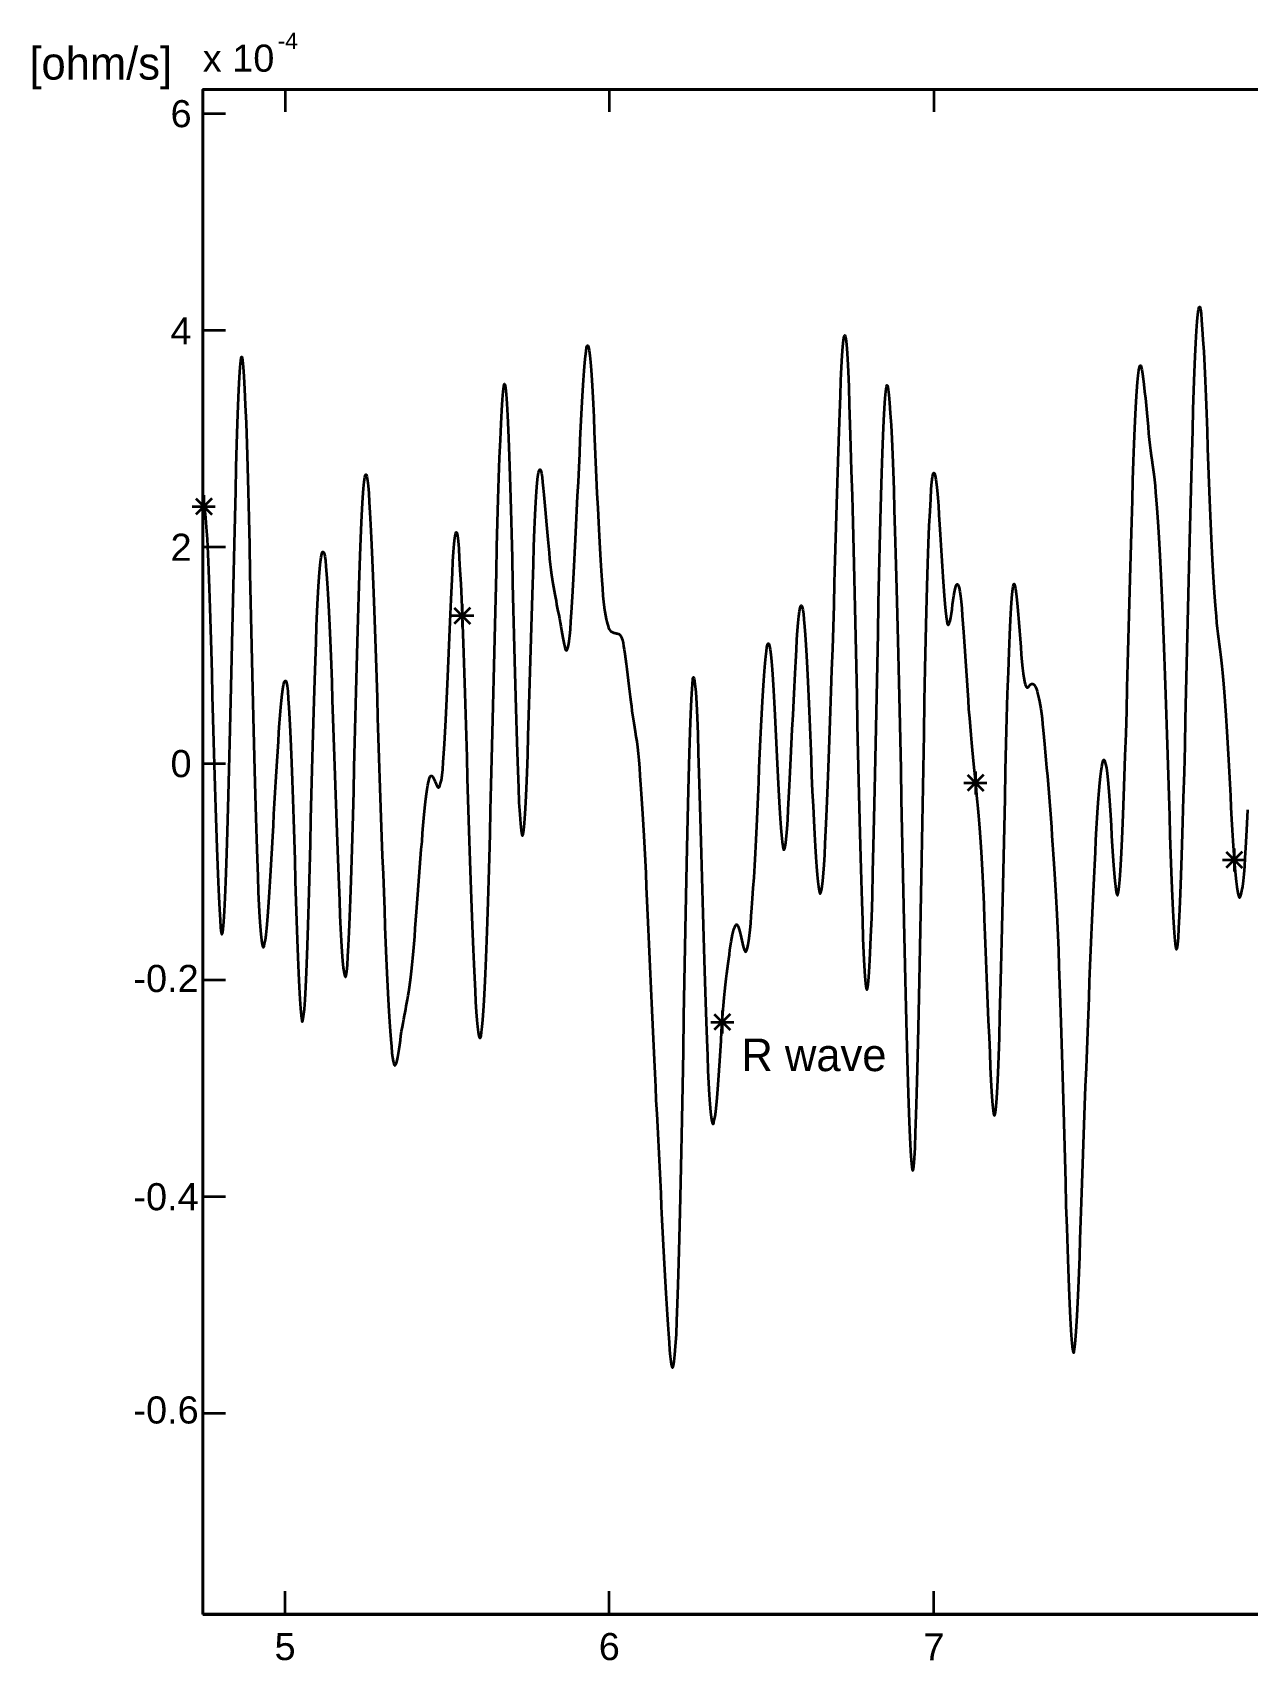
# Model space of a CAD drawing. Header units: inches. Extents: x -11 to 215, y 77 to 227.
# Drawn here: x -11.2 to 100.8, y 77 to 227 of the extents above; entities that cross this region are included whole.
import ezdxf

# ---------------------------------------------------------------- set-up
doc = ezdxf.new("R2010")
doc.units = ezdxf.units.IN
doc.header["$MEASUREMENT"] = 0
doc.layers.add('Vrstva 1', color=7, linetype='Continuous')

# ---------------------------------------------------------------- blocks, each defined once
blk = doc.blocks.new('block 3')
at = {"layer": 'Vrstva 1', "color": 175, "lineweight": 35, "true_color": 0x294a9a}
for points in [[(4.53, 81.27), (214.7, 81.27), (214.7, 221.73), (4.53, 221.73), (4.53, 81.27)], [(89.64, 164.49), (89.69, 166.64), (89.75, 168.85), (89.81, 171.08), (89.87, 173.31), (89.93, 175.55), (89.99, 177.72), (90.05, 179.84), (90.11, 181.9), (90.17, 183.87), (90.22, 185.75), (90.28, 187.48), (90.34, 189.07), (90.4, 190.54), (90.46, 191.83), (90.52, 192.98), (90.58, 193.95), (90.64, 194.75), (90.69, 195.39), (90.75, 195.86), (90.81, 196.16), (90.87, 196.3), (90.93, 196.3), (90.99, 196.16), (91.05, 195.92), (91.11, 195.54), (91.16, 195.07), (91.22, 194.54), (91.28, 193.92), (91.37, 193.28), (91.43, 192.63), (91.49, 191.95), (91.55, 191.28), (91.61, 190.66), (91.66, 190.04), (91.72, 189.48), (91.78, 188.95), (91.84, 188.48), (91.9, 188.01), (91.96, 187.6), (92.02, 187.16), (92.08, 186.72), (92.14, 186.28), (92.19, 185.78), (92.25, 185.22), (92.31, 184.6), (92.37, 183.93), (92.43, 183.16), (92.49, 182.34), (92.55, 181.43), (92.61, 180.43), (92.66, 179.34), (92.72, 178.19), (92.78, 176.93), (92.84, 175.61), (92.9, 174.2), (92.96, 172.7), (93.02, 171.11), (93.08, 169.46), (93.16, 167.76), (93.22, 165.99), (93.28, 164.17), (93.34, 162.32), (93.4, 160.44), (93.46, 158.56), (93.52, 156.67), (93.58, 154.82), (93.63, 153.03), (93.69, 151.29), (93.75, 149.65), (93.81, 148.12), (93.87, 146.74), (93.93, 145.53), (93.99, 144.5), (94.05, 143.65), (94.1, 143.03), (94.16, 142.65), (94.22, 142.5), (94.28, 142.62), (94.34, 142.97), (94.4, 143.59), (94.46, 144.47), (94.52, 145.56), (94.58, 146.91), (94.63, 148.47), (94.69, 150.24), (94.75, 152.15), (94.81, 154.26), (94.87, 156.47), (94.96, 158.82), (95.02, 161.26), (95.07, 163.73), (95.13, 166.26), (95.19, 168.82), (95.25, 171.4), (95.31, 173.96), (95.37, 176.49), (95.43, 178.96), (95.49, 181.4), (95.55, 183.75), (95.6, 186.04), (95.66, 188.25), (95.72, 190.31), (95.78, 192.25), (95.84, 194.04), (95.9, 195.69), (95.96, 197.13), (96.02, 198.39), (96.07, 199.48), (96.13, 200.36), (96.19, 201.01), (96.25, 201.45), (96.31, 201.68), (96.37, 201.71), (96.43, 201.51), (96.49, 201.1), (96.54, 200.48), (96.6, 199.65), (96.66, 198.68), (96.75, 197.57), (96.81, 196.27), (96.87, 194.89), (96.93, 193.42), (96.99, 191.89), (97.04, 190.28), (97.1, 188.69), (97.16, 187.07), (97.22, 185.48), (97.28, 183.93), (97.34, 182.46), (97.4, 181.05), (97.46, 179.69), (97.51, 178.46), (97.57, 177.34), (97.63, 176.31), (97.69, 175.4), (97.75, 174.58), (97.81, 173.84), (97.87, 173.2), (97.93, 172.61), (97.99, 172.08), (98.04, 171.58), (98.1, 171.11), (98.16, 170.64), (98.22, 170.17), (98.28, 169.67), (98.34, 169.17), (98.4, 168.61), (98.46, 167.99), (98.54, 167.32), (98.6, 166.61), (98.66, 165.82), (98.72, 164.96), (98.78, 164.05), (98.84, 163.08), (98.9, 162.08), (98.96, 161.03), (99.01, 159.97), (99.07, 158.88), (99.13, 157.76), (99.19, 156.67), (99.25, 155.59), (99.31, 154.53), (99.37, 153.5), (99.43, 152.53), (99.48, 151.62), (99.54, 150.77), (99.6, 150.03), (99.66, 149.35), (99.72, 148.77), (99.78, 148.27), (99.84, 147.88), (99.9, 147.59), (99.96, 147.38), (100.01, 147.3), (100.07, 147.3), (100.13, 147.41), (100.19, 147.62), (100.25, 147.91), (100.34, 148.33), (100.4, 148.83), (100.45, 149.44), (100.51, 150.15), (100.57, 150.97), (100.63, 151.88), (100.69, 152.94), (100.75, 154.12), (100.81, 155.38)], [(36.01, 183.72), (36.07, 183.04), (36.13, 182.34), (36.19, 181.63), (36.25, 180.96), (36.31, 180.28), (36.37, 179.66), (36.43, 179.05), (36.48, 178.49), (36.54, 177.96), (36.6, 177.49), (36.66, 177.02), (36.72, 176.61), (36.78, 176.22), (36.84, 175.87), (36.9, 175.55), (36.95, 175.22), (37.01, 174.9), (37.07, 174.61), (37.13, 174.28), (37.19, 173.99), (37.25, 173.67), (37.34, 173.34), (37.4, 172.99), (37.45, 172.64), (37.51, 172.28), (37.57, 171.9), (37.63, 171.55), (37.69, 171.23), (37.75, 170.9), (37.81, 170.61), (37.87, 170.37), (37.92, 170.2), (37.98, 170.08), (38.04, 170.05), (38.1, 170.11), (38.16, 170.29), (38.22, 170.52), (38.28, 170.9), (38.34, 171.4), (38.4, 171.99), (38.45, 172.73), (38.51, 173.55), (38.57, 174.49), (38.63, 175.52), (38.69, 176.64), (38.75, 177.81), (38.81, 179.05), (38.87, 180.31), (38.92, 181.6), (38.98, 182.93), (39.04, 184.25), (39.13, 185.57), (39.19, 186.9), (39.25, 188.19), (39.31, 189.45), (39.37, 190.66), (39.42, 191.83), (39.48, 192.95), (39.54, 194.01), (39.6, 194.95), (39.66, 195.8), (39.72, 196.57), (39.78, 197.16), (39.84, 197.63), (39.89, 197.95), (39.95, 198.1), (40.01, 198.13), (40.07, 197.98), (40.13, 197.68), (40.19, 197.21), (40.25, 196.6), (40.31, 195.86), (40.36, 194.95), (40.42, 193.92), (40.48, 192.78), (40.54, 191.54), (40.6, 190.22), (40.66, 188.84), (40.72, 187.4), (40.78, 185.98), (40.84, 184.54), (40.92, 183.16), (40.98, 181.84), (41.04, 180.6), (41.1, 179.43), (41.16, 178.37), (41.22, 177.4), (41.28, 176.52), (41.34, 175.75), (41.39, 175.08), (41.45, 174.52), (41.51, 174.02), (41.57, 173.61), (41.63, 173.26), (41.69, 172.93), (41.75, 172.7), (41.81, 172.49), (41.86, 172.28), (41.92, 172.14), (41.98, 172.02), (42.04, 171.93), (42.1, 171.84), (42.16, 171.81), (42.22, 171.76), (42.28, 171.73), (42.33, 171.7), (42.39, 171.67), (42.45, 171.67), (42.51, 171.64), (42.57, 171.64), (42.63, 171.61), (42.72, 171.61), (42.78, 171.58), (42.83, 171.58), (42.89, 171.55), (42.95, 171.49), (43.01, 171.43), (43.07, 171.31), (43.13, 171.17), (43.19, 170.99), (43.25, 170.76), (43.3, 170.46), (43.36, 170.14), (43.42, 169.73), (43.48, 169.29), (43.54, 168.82), (43.6, 168.32), (43.66, 167.82), (43.72, 167.29), (43.78, 166.76), (43.83, 166.26), (43.89, 165.79), (43.95, 165.32), (44.01, 164.91), (44.07, 164.49), (44.13, 164.14), (44.19, 163.76), (44.25, 163.38), (44.3, 163), (44.36, 162.58), (44.42, 162.14), (44.51, 161.67), (44.57, 161.14), (44.63, 160.56), (44.69, 159.94), (44.75, 159.23), (44.8, 158.5), (44.86, 157.7), (44.92, 156.85), (44.98, 155.94), (45.04, 155), (45.1, 154), (45.16, 152.97), (45.22, 151.85), (45.27, 150.71), (45.33, 149.53), (45.39, 148.27), (45.45, 147), (45.51, 145.68), (45.57, 144.36), (45.63, 143), (45.69, 141.62), (45.74, 140.27), (45.8, 138.92), (45.86, 137.57), (45.92, 136.24), (45.98, 134.92), (46.04, 133.63), (46.1, 132.36), (46.16, 131.1), (46.22, 129.86), (46.27, 128.63), (46.36, 127.39), (46.42, 126.19), (46.48, 124.95), (46.54, 123.72), (46.6, 122.51), (46.66, 121.28), (46.72, 120.04), (46.77, 118.84), (46.83, 117.63), (46.89, 116.46), (46.95, 115.28), (47.01, 114.14), (47.07, 113.02), (47.13, 111.93), (47.19, 110.87), (47.24, 109.87), (47.3, 108.9), (47.36, 107.96), (47.42, 107.11), (47.48, 106.32), (47.54, 105.61), (47.6, 105.02), (47.66, 104.55), (47.71, 104.2), (47.77, 104.02), (47.83, 104.02), (47.89, 104.2), (47.95, 104.58), (48.01, 105.17), (48.07, 105.99), (48.16, 107.05), (48.21, 108.31), (48.27, 109.87), (48.33, 111.64), (48.39, 113.66), (48.45, 115.9), (48.51, 118.37), (48.57, 121.04), (48.63, 123.9), (48.68, 126.86), (48.74, 129.95), (48.8, 133.13), (48.86, 136.33), (48.92, 139.56), (48.98, 142.74), (49.04, 145.89), (49.1, 148.94), (49.16, 151.85), (49.21, 154.62), (49.27, 157.17), (49.33, 159.53), (49.39, 161.61), (49.45, 163.41), (49.51, 164.91), (49.57, 166.08), (49.63, 166.91), (49.68, 167.43), (49.74, 167.61), (49.8, 167.43), (49.86, 166.99), (49.95, 166.2), (50.01, 165.17), (50.07, 163.88), (50.13, 162.35), (50.18, 160.64), (50.24, 158.76), (50.3, 156.76), (50.36, 154.65), (50.42, 152.47), (50.48, 150.24), (50.54, 148.03), (50.6, 145.83), (50.65, 143.65), (50.71, 141.56), (50.77, 139.56), (50.83, 137.65), (50.89, 135.86), (50.95, 134.21), (51.01, 132.71), (51.07, 131.36), (51.12, 130.19), (51.18, 129.13), (51.24, 128.28), (51.3, 127.57), (51.36, 127.04), (51.42, 126.69), (51.48, 126.48), (51.54, 126.42), (51.6, 126.54), (51.65, 126.78), (51.74, 127.13), (51.8, 127.6), (51.86, 128.19), (51.92, 128.86), (51.98, 129.66), (52.04, 130.48), (52.09, 131.36), (52.15, 132.27), (52.21, 133.19), (52.27, 134.1), (52.33, 134.98), (52.39, 135.83), (52.45, 136.62), (52.51, 137.36), (52.57, 138.07), (52.62, 138.68), (52.68, 139.27), (52.74, 139.8), (52.8, 140.3), (52.86, 140.77), (52.92, 141.21), (52.98, 141.65), (53.04, 142.06), (53.09, 142.48), (53.15, 142.86), (53.21, 143.21), (53.27, 143.56), (53.33, 143.89), (53.39, 144.15), (53.45, 144.39), (53.54, 144.56), (53.59, 144.71), (53.65, 144.77), (53.71, 144.8), (53.77, 144.77), (53.83, 144.68), (53.89, 144.53)], [(53.89, 144.53), (53.95, 144.36), (54.01, 144.15), (54.06, 143.89), (54.12, 143.62), (54.18, 143.33), (54.24, 143.06), (54.3, 142.8), (54.36, 142.59), (54.42, 142.42), (54.48, 142.33), (54.53, 142.3), (54.59, 142.33), (54.65, 142.48), (54.71, 142.68), (54.77, 142.97), (54.83, 143.33), (54.89, 143.8), (54.95, 144.33), (55.01, 144.92), (55.06, 145.59), (55.12, 146.36), (55.18, 147.21), (55.24, 148.15), (55.33, 149.15), (55.39, 150.24), (55.45, 151.38), (55.5, 152.62), (55.56, 153.88), (55.62, 155.2), (55.68, 156.56), (55.74, 157.91), (55.8, 159.23), (55.86, 160.56), (55.92, 161.85), (55.98, 163.08), (56.03, 164.23), (56.09, 165.35), (56.15, 166.38), (56.21, 167.29), (56.27, 168.14), (56.33, 168.87), (56.39, 169.49), (56.45, 169.99), (56.5, 170.34), (56.56, 170.61), (56.62, 170.7), (56.68, 170.67), (56.74, 170.46), (56.8, 170.14), (56.86, 169.67), (56.92, 169.05), (56.97, 168.29), (57.03, 167.38), (57.12, 166.38), (57.18, 165.26), (57.24, 164.08), (57.3, 162.82), (57.36, 161.55), (57.42, 160.26), (57.47, 159), (57.53, 157.79), (57.59, 156.65), (57.65, 155.56), (57.71, 154.59), (57.77, 153.73), (57.83, 153.03), (57.89, 152.44), (57.95, 152.03), (58, 151.76), (58.06, 151.68), (58.12, 151.74), (58.18, 151.97), (58.24, 152.38), (58.3, 152.94), (58.36, 153.62), (58.42, 154.47), (58.47, 155.41), (58.53, 156.47), (58.59, 157.62), (58.65, 158.85), (58.71, 160.14), (58.77, 161.47), (58.83, 162.79), (58.92, 164.14), (58.97, 165.44), (59.03, 166.7), (59.09, 167.93), (59.15, 169.05), (59.21, 170.11), (59.27, 171.05), (59.33, 171.9), (59.39, 172.61), (59.44, 173.2), (59.5, 173.67), (59.56, 173.99), (59.62, 174.17), (59.68, 174.2), (59.74, 174.08), (59.8, 173.81), (59.86, 173.43), (59.91, 172.9), (59.97, 172.26), (60.03, 171.49), (60.09, 170.58), (60.15, 169.55), (60.21, 168.43), (60.27, 167.17), (60.33, 165.85), (60.39, 164.47), (60.44, 163), (60.5, 161.53), (60.56, 160.03), (60.62, 158.53), (60.68, 157.09), (60.77, 155.7), (60.83, 154.38), (60.88, 153.15), (60.94, 152.03), (61, 151.03), (61.06, 150.15), (61.12, 149.38), (61.18, 148.77), (61.24, 148.27), (61.3, 147.91), (61.36, 147.71), (61.41, 147.65), (61.47, 147.74), (61.53, 147.97), (61.59, 148.33), (61.65, 148.85), (61.71, 149.53), (61.77, 150.32), (61.83, 151.24), (61.88, 152.29), (61.94, 153.47), (62, 154.76), (62.06, 156.17), (62.12, 157.67), (62.18, 159.26), (62.24, 160.94), (62.3, 162.67), (62.35, 164.47), (62.41, 166.32), (62.47, 168.23), (62.56, 170.2), (62.62, 172.2), (62.68, 174.23), (62.74, 176.28), (62.8, 178.37), (62.85, 180.43), (62.91, 182.49), (62.97, 184.51), (63.03, 186.48), (63.09, 188.4), (63.15, 190.22), (63.21, 191.95), (63.27, 193.51), (63.32, 194.92), (63.38, 196.16), (63.44, 197.21), (63.5, 198.04), (63.56, 198.63), (63.62, 198.98), (63.68, 199.1), (63.74, 198.95), (63.8, 198.54), (63.85, 197.86), (63.91, 196.92), (63.97, 195.74), (64.03, 194.33), (64.09, 192.69), (64.15, 190.86), (64.21, 188.84), (64.27, 186.63), (64.35, 184.31), (64.41, 181.84), (64.47, 179.31), (64.53, 176.67), (64.59, 173.99), (64.65, 171.31), (64.71, 168.58), (64.77, 165.91), (64.82, 163.23), (64.88, 160.61), (64.94, 158.06), (65, 155.62), (65.06, 153.23), (65.12, 151), (65.18, 148.91), (65.24, 146.94), (65.29, 145.18), (65.35, 143.56), (65.41, 142.18), (65.47, 141.01), (65.53, 140.06), (65.59, 139.39), (65.65, 138.95), (65.71, 138.8), (65.77, 138.92), (65.82, 139.3), (65.88, 139.98), (65.94, 140.95), (66, 142.18), (66.06, 143.68), (66.15, 145.44), (66.21, 147.41), (66.26, 149.62), (66.32, 152.03), (66.38, 154.59), (66.44, 157.26), (66.5, 160.06), (66.56, 162.94), (66.62, 165.82), (66.68, 168.73), (66.74, 171.61), (66.79, 174.4), (66.85, 177.08), (66.91, 179.66), (66.97, 182.07), (67.03, 184.34), (67.09, 186.37), (67.15, 188.22), (67.21, 189.84), (67.26, 191.22), (67.32, 192.36), (67.38, 193.28), (67.44, 193.92), (67.5, 194.33), (67.56, 194.48), (67.62, 194.42), (67.68, 194.1), (67.73, 193.6), (67.79, 192.86), (67.85, 191.92), (67.94, 190.81), (68, 189.54), (68.06, 188.1), (68.12, 186.54), (68.18, 184.84), (68.23, 183.02), (68.29, 181.07), (68.35, 178.99), (68.41, 176.84), (68.47, 174.55), (68.53, 172.17), (68.59, 169.7), (68.65, 167.14), (68.7, 164.52), (68.76, 161.85), (68.82, 159.11), (68.88, 156.32), (68.94, 153.53), (69, 150.71), (69.06, 147.91), (69.12, 145.12), (69.18, 142.39), (69.23, 139.71), (69.29, 137.15), (69.35, 134.71), (69.41, 132.39), (69.47, 130.27), (69.53, 128.33), (69.59, 126.63), (69.65, 125.19), (69.73, 123.98), (69.79, 123.07), (69.85, 122.46), (69.91, 122.16), (69.97, 122.19), (70.03, 122.54), (70.09, 123.25), (70.15, 124.28), (70.2, 125.63), (70.26, 127.28), (70.32, 129.25), (70.38, 131.48), (70.44, 133.98), (70.5, 136.71), (70.56, 139.62), (70.62, 142.71), (70.67, 145.91), (70.73, 149.21), (70.79, 152.53), (70.85, 155.85), (70.91, 159.14), (70.97, 162.35), (71.03, 165.41), (71.09, 168.35), (71.15, 171.08), (71.2, 173.64), (71.26, 175.96), (71.32, 178.05), (71.38, 179.9), (71.44, 181.52), (71.53, 182.87), (71.59, 184.01), (71.64, 184.9), (71.7, 185.57), (71.76, 186.04)], [(4.53, 182.66), (4.56, 183.1), (4.62, 183.31), (4.68, 183.25), (4.73, 182.9), (4.79, 182.28), (4.85, 181.4), (4.94, 180.31), (5, 178.96), (5.06, 177.46), (5.12, 175.78), (5.18, 173.96), (5.23, 172.02), (5.29, 170.02), (5.35, 167.96), (5.41, 165.88), (5.47, 163.76), (5.53, 161.64), (5.59, 159.56), (5.65, 157.53), (5.7, 155.56), (5.76, 153.68), (5.82, 151.88), (5.88, 150.24), (5.94, 148.71), (6, 147.36), (6.06, 146.21), (6.12, 145.24), (6.17, 144.53), (6.23, 144.09), (6.29, 143.89), (6.35, 144), (6.41, 144.39), (6.47, 145.06), (6.53, 146.03), (6.59, 147.27), (6.65, 148.74), (6.73, 150.44), (6.79, 152.35), (6.85, 154.47), (6.91, 156.7), (6.97, 159.09), (7.03, 161.55), (7.09, 164.11), (7.14, 166.7), (7.2, 169.35), (7.26, 172.02), (7.32, 174.67), (7.38, 177.28), (7.44, 179.84), (7.5, 182.34), (7.56, 184.72), (7.62, 186.95), (7.67, 189.04), (7.73, 190.95), (7.79, 192.63), (7.85, 194.07), (7.91, 195.24), (7.97, 196.16), (8.03, 196.77), (8.09, 197.1), (8.14, 197.1), (8.2, 196.8), (8.26, 196.19), (8.32, 195.3), (8.38, 194.13), (8.44, 192.69), (8.53, 190.98), (8.59, 189.07), (8.64, 186.95), (8.7, 184.69), (8.76, 182.25), (8.82, 179.75), (8.88, 177.14), (8.94, 174.49), (9, 171.81), (9.06, 169.14), (9.11, 166.52), (9.17, 163.94), (9.23, 161.44), (9.29, 159.03), (9.35, 156.76), (9.41, 154.65), (9.47, 152.68), (9.53, 150.85), (9.59, 149.24), (9.64, 147.83), (9.7, 146.56), (9.76, 145.5), (9.82, 144.62), (9.88, 143.92), (9.94, 143.36), (10, 142.97), (10.06, 142.77), (10.11, 142.71), (10.17, 142.8), (10.23, 143.03), (10.32, 143.39), (10.38, 143.86), (10.44, 144.47), (10.5, 145.18), (10.56, 145.97), (10.61, 146.86), (10.67, 147.8), (10.73, 148.77), (10.79, 149.8), (10.85, 150.82), (10.91, 151.85), (10.97, 152.91), (11.03, 153.94), (11.08, 154.97), (11.14, 155.97), (11.2, 156.97), (11.26, 157.97), (11.32, 158.91), (11.38, 159.85), (11.44, 160.76), (11.5, 161.67), (11.55, 162.52), (11.61, 163.35), (11.67, 164.11), (11.73, 164.82), (11.79, 165.46), (11.85, 166.02), (11.91, 166.49), (11.97, 166.88), (12.03, 167.14), (12.11, 167.26), (12.17, 167.26), (12.23, 167.08), (12.29, 166.79), (12.35, 166.29), (12.41, 165.61), (12.47, 164.79), (12.52, 163.76), (12.58, 162.58), (12.64, 161.2), (12.7, 159.7), (12.76, 158.09), (12.82, 156.35), (12.88, 154.53), (12.94, 152.65), (13, 150.74), (13.05, 148.83), (13.11, 146.94), (13.17, 145.15), (13.23, 143.42), (13.29, 141.8), (13.35, 140.33), (13.41, 139.04), (13.47, 137.95), (13.52, 137.07), (13.58, 136.42), (13.64, 136.01), (13.7, 135.86), (13.76, 135.98), (13.82, 136.36), (13.91, 137.01), (13.97, 137.89), (14.02, 139.04), (14.08, 140.42), (14.14, 142), (14.2, 143.8), (14.26, 145.74), (14.32, 147.83), (14.38, 150), (14.44, 152.24), (14.49, 154.53), (14.55, 156.79), (14.61, 159.06), (14.67, 161.26), (14.73, 163.38), (14.79, 165.41), (14.85, 167.32), (14.91, 169.11), (14.97, 170.79), (15.02, 172.28), (15.08, 173.67), (15.14, 174.87), (15.2, 175.93), (15.26, 176.84), (15.32, 177.61), (15.38, 178.22), (15.44, 178.66), (15.49, 178.96), (15.55, 179.13), (15.61, 179.13), (15.7, 179.02), (15.76, 178.75), (15.82, 178.34), (15.88, 177.78), (15.94, 177.08), (15.99, 176.25), (16.05, 175.28), (16.11, 174.2), (16.17, 172.99), (16.23, 171.67), (16.29, 170.26), (16.35, 168.76), (16.41, 167.14), (16.46, 165.49), (16.52, 163.79), (16.58, 162.05), (16.64, 160.29), (16.7, 158.53), (16.76, 156.76), (16.82, 155.03), (16.88, 153.29), (16.93, 151.65), (16.99, 150.03), (17.05, 148.47), (17.11, 147.03), (17.17, 145.65), (17.23, 144.42), (17.29, 143.3), (17.35, 142.3), (17.41, 141.48), (17.46, 140.83), (17.55, 140.33), (17.61, 140.06), (17.67, 139.98), (17.73, 140.12), (17.79, 140.48), (17.85, 141.06), (17.9, 141.86), (17.96, 142.89), (18.02, 144.12), (18.08, 145.53), (18.14, 147.12)], [(18.14, 147.12), (18.2, 148.88), (18.26, 150.77), (18.32, 152.76), (18.38, 154.88), (18.43, 157.06), (18.49, 159.32), (18.55, 161.61), (18.61, 163.94), (18.67, 166.26), (18.73, 168.55), (18.79, 170.81), (18.85, 172.96), (18.9, 175.05), (18.96, 176.99), (19.02, 178.78), (19.08, 180.4), (19.14, 181.84), (19.2, 183.1), (19.26, 184.13), (19.35, 184.98), (19.4, 185.6), (19.46, 186.01), (19.52, 186.22), (19.58, 186.25), (19.64, 186.07), (19.7, 185.72), (19.76, 185.22), (19.82, 184.54), (19.87, 183.72), (19.93, 182.75), (19.99, 181.66), (20.05, 180.43), (20.11, 179.11), (20.17, 177.66), (20.23, 176.14), (20.29, 174.55), (20.34, 172.87), (20.4, 171.14), (20.46, 169.35), (20.52, 167.55), (20.58, 165.7), (20.64, 163.85), (20.7, 162), (20.76, 160.14), (20.82, 158.29), (20.87, 156.47), (20.93, 154.68), (20.99, 152.88), (21.05, 151.15), (21.14, 149.44), (21.2, 147.8), (21.26, 146.18), (21.31, 144.62), (21.37, 143.12), (21.43, 141.68), (21.49, 140.36), (21.55, 139.09), (21.61, 137.92), (21.67, 136.83), (21.73, 135.86), (21.79, 134.98), (21.84, 134.21), (21.9, 133.57), (21.96, 133.01), (22.02, 132.57), (22.08, 132.22), (22.14, 131.98), (22.2, 131.86), (22.26, 131.83), (22.31, 131.92), (22.37, 132.07), (22.43, 132.3), (22.49, 132.6), (22.55, 132.95), (22.61, 133.33), (22.67, 133.74), (22.73, 134.16), (22.78, 134.57), (22.84, 134.98), (22.93, 135.39), (22.99, 135.74), (23.05, 136.1), (23.11, 136.42), (23.17, 136.71), (23.23, 137.01), (23.28, 137.3), (23.34, 137.6), (23.4, 137.92), (23.46, 138.27), (23.52, 138.62), (23.58, 139.04), (23.64, 139.51), (23.7, 139.98), (23.75, 140.53), (23.81, 141.09), (23.87, 141.71), (23.93, 142.36), (23.99, 143.03), (24.05, 143.71), (24.11, 144.44), (24.17, 145.21), (24.23, 145.97), (24.28, 146.77), (24.34, 147.59), (24.4, 148.41), (24.46, 149.24), (24.52, 150.06), (24.58, 150.88), (24.64, 151.71), (24.73, 152.47), (24.78, 153.23), (24.84, 153.94), (24.9, 154.62), (24.96, 155.26), (25.02, 155.85), (25.08, 156.38), (25.14, 156.85), (25.2, 157.29), (25.25, 157.64), (25.31, 157.94), (25.37, 158.17), (25.43, 158.32), (25.49, 158.44), (25.55, 158.5), (25.61, 158.5), (25.67, 158.47), (25.72, 158.41), (25.78, 158.29), (25.84, 158.17), (25.9, 158.03), (25.96, 157.88), (26.02, 157.73), (26.08, 157.62), (26.14, 157.5), (26.2, 157.44), (26.25, 157.44), (26.31, 157.47), (26.37, 157.59), (26.43, 157.82), (26.52, 158.11), (26.58, 158.56), (26.64, 159.09), (26.69, 159.76), (26.75, 160.56), (26.81, 161.47), (26.87, 162.52), (26.93, 163.67), (26.99, 164.94), (27.05, 166.26), (27.11, 167.67), (27.17, 169.11), (27.22, 170.55), (27.28, 171.99), (27.34, 173.4), (27.4, 174.75), (27.46, 176.02), (27.52, 177.19), (27.58, 178.25), (27.64, 179.13), (27.69, 179.87), (27.75, 180.43), (27.81, 180.81), (27.87, 180.96), (27.93, 180.9), (27.99, 180.63), (28.05, 180.13), (28.11, 179.43), (28.16, 178.55), (28.22, 177.46), (28.31, 176.19), (28.37, 174.78), (28.43, 173.26), (28.49, 171.58), (28.55, 169.84), (28.61, 167.99), (28.66, 166.11), (28.72, 164.17), (28.78, 162.2), (28.84, 160.23), (28.9, 158.26), (28.96, 156.32), (29.02, 154.41), (29.08, 152.53), (29.13, 150.68), (29.19, 148.91), (29.25, 147.18), (29.31, 145.53), (29.37, 143.97), (29.43, 142.5), (29.49, 141.15), (29.55, 139.89), (29.61, 138.71), (29.66, 137.68), (29.72, 136.77), (29.78, 136.01), (29.84, 135.39), (29.9, 134.89), (29.96, 134.57), (30.02, 134.39), (30.11, 134.39), (30.16, 134.57), (30.22, 134.89), (30.28, 135.39), (30.34, 136.04), (30.4, 136.86), (30.46, 137.83), (30.52, 138.98), (30.58, 140.27), (30.63, 141.74), (30.69, 143.33), (30.75, 145.06), (30.81, 146.94), (30.87, 148.91), (30.93, 150.97), (30.99, 153.12), (31.05, 155.35), (31.1, 157.67), (31.16, 160.06), (31.22, 162.47), (31.28, 164.94), (31.34, 167.4), (31.4, 169.9), (31.46, 172.4), (31.52, 174.84), (31.58, 177.25), (31.63, 179.61), (31.69, 181.84), (31.75, 183.99), (31.81, 185.96), (31.87, 187.81), (31.96, 189.45), (32.02, 190.92), (32.07, 192.16), (32.13, 193.16), (32.19, 193.89), (32.25, 194.39), (32.31, 194.6), (32.37, 194.54), (32.43, 194.25), (32.49, 193.66), (32.55, 192.8), (32.6, 191.69), (32.66, 190.36), (32.72, 188.81), (32.78, 187.04), (32.84, 185.1), (32.9, 183.04), (32.96, 180.84), (33.02, 178.58), (33.07, 176.22), (33.13, 173.84), (33.19, 171.49), (33.25, 169.14), (33.31, 166.88), (33.37, 164.7), (33.43, 162.61), (33.49, 160.7), (33.54, 158.97), (33.6, 157.41), (33.66, 156.06), (33.75, 154.94), (33.81, 154.09), (33.87, 153.47), (33.93, 153.09), (33.99, 152.97), (34.04, 153.12), (34.1, 153.5), (34.16, 154.15), (34.22, 155), (34.28, 156.06), (34.34, 157.35), (34.4, 158.79), (34.46, 160.44), (34.51, 162.2), (34.57, 164.08), (34.63, 166.05), (34.69, 168.11), (34.75, 170.14), (34.81, 172.2), (34.87, 174.2), (34.93, 176.14), (34.99, 177.96), (35.04, 179.63), (35.1, 181.19), (35.16, 182.54), (35.22, 183.72), (35.28, 184.69), (35.34, 185.48), (35.4, 186.07), (35.46, 186.45), (35.54, 186.69), (35.6, 186.72), (35.66, 186.63), (35.72, 186.37), (35.78, 186.01), (35.84, 185.54), (35.9, 185.01), (35.96, 184.4), (36.01, 183.72)], [(71.76, 186.04), (71.82, 186.31), (71.88, 186.4), (71.94, 186.34), (72, 186.13), (72.06, 185.81), (72.11, 185.34), (72.17, 184.78), (72.23, 184.1), (72.29, 183.37), (72.35, 182.54), (72.41, 181.66), (72.47, 180.72), (72.53, 179.75), (72.59, 178.78), (72.64, 177.81), (72.7, 176.84), (72.76, 175.93), (72.82, 175.11), (72.88, 174.34), (72.94, 173.7), (73, 173.17), (73.06, 172.78), (73.11, 172.52), (73.17, 172.4), (73.23, 172.4), (73.29, 172.55), (73.38, 172.78), (73.44, 173.08), (73.5, 173.46), (73.56, 173.87), (73.61, 174.28), (73.67, 174.7), (73.73, 175.08), (73.79, 175.43), (73.85, 175.72), (73.91, 175.96), (73.97, 176.11), (74.03, 176.17), (74.08, 176.14), (74.14, 176.02), (74.2, 175.81), (74.26, 175.49), (74.32, 175.05), (74.38, 174.55), (74.44, 173.93), (74.5, 173.26), (74.55, 172.52), (74.61, 171.73), (74.67, 170.87), (74.73, 169.99), (74.79, 169.08), (74.85, 168.17), (74.91, 167.29), (74.97, 166.38), (75.03, 165.49), (75.08, 164.64), (75.17, 163.82), (75.23, 163.05), (75.29, 162.29), (75.35, 161.55), (75.41, 160.88), (75.47, 160.23), (75.53, 159.58), (75.58, 159), (75.64, 158.41), (75.7, 157.85), (75.76, 157.26), (75.82, 156.7), (75.88, 156.12), (75.94, 155.5), (76, 154.82), (76.05, 154.09), (76.11, 153.29), (76.17, 152.41), (76.23, 151.47), (76.29, 150.41), (76.35, 149.24), (76.41, 148), (76.47, 146.68), (76.52, 145.3), (76.58, 143.83), (76.64, 142.3), (76.7, 140.71), (76.76, 139.12), (76.82, 137.54), (76.88, 135.98), (76.97, 134.45), (77.02, 133.01), (77.08, 131.69), (77.14, 130.48), (77.2, 129.42), (77.26, 128.54), (77.32, 127.89), (77.38, 127.42), (77.44, 127.22), (77.49, 127.25), (77.55, 127.51), (77.61, 128.04), (77.67, 128.83), (77.73, 129.86), (77.79, 131.16), (77.85, 132.69), (77.91, 134.45), (77.97, 136.39), (78.02, 138.54), (78.08, 140.83), (78.14, 143.27), (78.2, 145.8), (78.26, 148.44), (78.32, 151.09), (78.38, 153.76), (78.44, 156.41), (78.49, 159), (78.55, 161.5), (78.61, 163.85), (78.67, 166.05), (78.76, 168.08), (78.82, 169.9), (78.88, 171.49), (78.94, 172.87), (78.99, 173.99), (79.05, 174.87), (79.11, 175.52), (79.17, 175.96), (79.23, 176.17), (79.29, 176.19), (79.35, 176.02), (79.41, 175.72), (79.46, 175.28), (79.52, 174.72), (79.58, 174.08), (79.64, 173.37), (79.7, 172.64), (79.76, 171.87), (79.82, 171.11), (79.88, 170.37), (79.93, 169.67), (79.99, 169.02), (80.05, 168.43), (80.11, 167.93), (80.17, 167.52), (80.23, 167.2), (80.29, 166.93), (80.35, 166.79), (80.41, 166.67), (80.46, 166.64), (80.55, 166.64), (80.61, 166.7), (80.67, 166.76), (80.73, 166.85), (80.79, 166.91), (80.85, 166.96), (80.91, 166.99), (80.96, 166.99), (81.02, 166.96), (81.08, 166.93), (81.14, 166.85), (81.2, 166.76), (81.26, 166.64), (81.32, 166.49), (81.38, 166.32), (81.43, 166.11), (81.49, 165.88), (81.55, 165.64), (81.61, 165.35), (81.67, 165.02), (81.73, 164.67), (81.79, 164.26), (81.85, 163.79), (81.9, 163.26), (81.96, 162.7), (82.02, 162.08), (82.08, 161.41), (82.14, 160.7), (82.2, 159.97), (82.26, 159.23), (82.35, 158.47), (82.4, 157.7), (82.46, 156.94), (82.52, 156.15), (82.58, 155.38), (82.64, 154.59), (82.7, 153.79), (82.76, 152.97), (82.82, 152.15), (82.87, 151.29), (82.93, 150.41), (82.99, 149.47), (83.05, 148.47), (83.11, 147.44), (83.17, 146.33), (83.23, 145.12), (83.29, 143.83), (83.35, 142.45), (83.4, 140.95), (83.46, 139.33), (83.52, 137.62), (83.58, 135.8), (83.64, 133.86), (83.7, 131.86), (83.76, 129.78), (83.82, 127.63), (83.87, 125.45), (83.93, 123.25), (83.99, 121.07), (84.05, 118.93), (84.14, 116.87), (84.2, 114.9), (84.26, 113.08), (84.32, 111.37), (84.37, 109.87), (84.43, 108.55), (84.49, 107.46), (84.55, 106.58), (84.61, 105.96), (84.67, 105.55), (84.73, 105.37), (84.79, 105.43), (84.84, 105.73), (84.9, 106.2), (84.96, 106.9), (85.02, 107.79), (85.08, 108.81), (85.14, 109.99), (85.2, 111.31), (85.26, 112.72), (85.31, 114.25), (85.37, 115.84), (85.43, 117.52), (85.49, 119.25), (85.55, 120.99), (85.61, 122.78), (85.67, 124.57), (85.73, 126.37), (85.79, 128.13), (85.84, 129.89), (85.93, 131.6), (85.99, 133.27), (86.05, 134.92), (86.11, 136.51), (86.17, 138.07), (86.23, 139.56), (86.29, 141.03), (86.34, 142.45), (86.4, 143.86), (86.46, 145.21), (86.52, 146.53), (86.58, 147.83), (86.64, 149.09), (86.7, 150.3), (86.76, 151.47), (86.81, 152.59), (86.87, 153.65), (86.93, 154.65), (86.99, 155.59), (87.05, 156.41), (87.11, 157.17), (87.17, 157.85), (87.23, 158.44), (87.28, 158.94), (87.34, 159.35), (87.4, 159.67), (87.46, 159.88), (87.52, 159.97), (87.58, 159.97), (87.64, 159.82), (87.7, 159.58), (87.78, 159.23), (87.84, 158.73), (87.9, 158.14), (87.96, 157.44), (88.02, 156.67), (88.08, 155.79), (88.14, 154.88), (88.2, 153.94), (88.25, 152.97), (88.31, 152.03), (88.37, 151.12), (88.43, 150.27), (88.49, 149.5), (88.55, 148.83), (88.61, 148.3), (88.67, 147.86), (88.73, 147.59), (88.78, 147.5), (88.84, 147.59), (88.9, 147.86), (88.96, 148.3), (89.02, 148.94), (89.08, 149.8), (89.14, 150.82), (89.2, 152.03), (89.25, 153.41), (89.31, 154.94), (89.37, 156.62), (89.43, 158.44), (89.49, 160.35), (89.58, 162.38), (89.64, 164.49)]]:
    blk.add_lwpolyline(points, dxfattribs=at)
blk = doc.blocks.new('block 2')
at = {"layer": 'Vrstva 1', "lineweight": 0}
blk.add_lwpolyline([(4.53, 81.3), (4.53, 221.73), (214.67, 221.73), (214.67, 81.3), (4.53, 81.3)], dxfattribs=at)
at = {"layer": 'Vrstva 1', "color": 18, "lineweight": 35, "true_color": 0x000000}
blk.add_lwpolyline([(4.53, 81.3), (4.53, 221.73), (214.67, 221.73), (214.67, 81.3), (4.53, 81.3)], dxfattribs=at)
at = {"layer": 'Vrstva 1', "color": 7, "lineweight": 35, "true_color": 0xffffff}
for points in [[(4.53, 221.73), (214.67, 221.73)], [(4.53, 81.3), (4.53, 221.73)], [(4.53, 81.3), (4.53, 221.73)], [(4.53, 221.73), (214.67, 221.73)], [(4.53, 81.3), (4.53, 221.73)], [(12.11, 221.73), (12.11, 219.65)], [(41.98, 221.73), (41.98, 219.65)], [(71.88, 221.73), (71.88, 219.65)], [(4.53, 219.5), (6.62, 219.5)], [(4.53, 199.54), (6.62, 199.54)], [(4.53, 179.61), (6.62, 179.61)], [(4.53, 159.64), (6.62, 159.64)], [(4.53, 139.71), (6.62, 139.71)], [(4.53, 119.75), (6.62, 119.75)], [(4.53, 99.82), (6.62, 99.82)], [(12.11, 81.3), (12.11, 83.41)], [(41.98, 81.3), (41.98, 83.41)], [(71.88, 81.3), (71.88, 83.41)], [(4.53, 81.3), (214.67, 81.3)], [(4.53, 81.3), (214.67, 81.3)], [(4.53, 81.3), (214.67, 81.3)]]:
    blk.add_lwpolyline(points, dxfattribs=at)
at = {"layer": 'Vrstva 1', "color": 22, "lineweight": 35, "true_color": 0xe42420}
for points in [[(3.56, 183.31), (5.68, 183.31)], [(3.88, 184.04), (5.35, 182.57)], [(5.35, 184.04), (3.88, 182.57)], [(4.62, 184.37), (4.62, 182.25)], [(27.69, 173.99), (29.16, 172.52)], [(29.16, 173.99), (27.69, 172.52)], [(28.43, 174.31), (28.43, 172.2)], [(27.37, 173.26), (29.49, 173.26)], [(74.64, 157.85), (76.76, 157.85)], [(74.97, 158.59), (76.44, 157.12)], [(76.44, 158.59), (74.97, 157.12)], [(75.7, 158.91), (75.7, 156.79)], [(98.81, 151.5), (100.28, 150.03)], [(100.28, 151.5), (98.81, 150.03)], [(99.54, 151.82), (99.54, 149.71)], [(98.48, 150.77), (100.6, 150.77)], [(51.65, 136.57), (53.12, 135.1)], [(53.12, 136.57), (51.65, 135.1)], [(52.39, 136.89), (52.39, 134.77)], [(51.33, 135.83), (53.45, 135.83)]]:
    blk.add_lwpolyline(points, dxfattribs=at)
at = {"layer": 'Vrstva 1'}
blk.add_blockref('block 3', (0, 0), dxfattribs=at)
at = {"layer": 'Vrstva 1', "color": 250, "true_color": 0x1c1c1b, "attachment_point": 7}
for s, insert, char_height in [('\\fHelvetica|b0|i0|c0|p34;\\W1;-4', (11.43, 225.46), 1.4986), ('\\fMyriad Pro|b0|i0|c0|p34;\\W1;[ohm/s]', (-11.44, 221.73), 2.9972), ('\\fHelvetica|b0|i0|c0|p34;\\W1;x 10', (4.53, 223.32), 2.4977), ('\\fHelvetica|b0|i0|c0|p34;\\W1;6', (1.56, 218.21), 2.4977), ('\\fHelvetica|b0|i0|c0|p34;\\W1;4', (1.56, 198.24), 2.4977), ('\\fHelvetica|b0|i0|c0|p34;\\W1;2', (1.56, 178.31), 2.4977), ('\\fHelvetica|b0|i0|c0|p34;\\W1;0', (1.56, 158.35), 2.4977), ('\\fHelvetica|b0|i0|c0|p34;\\W1;-0.2', (-1.86, 138.56), 2.4977), ('\\fHelvetica|b0|i0|c0|p34;\\W1;-0.4', (-1.86, 118.46), 2.4977), ('\\fHelvetica|b0|i0|c0|p34;\\W1;-0.6', (-1.86, 98.82), 2.4977), ('\\fHelvetica|b0|i0|c0|p34;\\W1;5', (11.14, 77.03), 2.4977), ('\\fHelvetica|b0|i0|c0|p34;\\W1;6', (41.01, 77.03), 2.4977), ('\\fHelvetica|b0|i0|c0|p34;\\W1;7', (70.91, 77.03), 2.4977)]:
    blk.add_mtext(s, dxfattribs=dict(at, insert=insert, char_height=char_height))

msp = doc.modelspace()

# ---------------------------------------------------------------- block references
at = {"layer": 'Vrstva 1'}
msp.add_blockref('block 2', (0, 0), dxfattribs=at)

# ---------------------------------------------------------------- texts
at = {"layer": 'Vrstva 1', "color": 250, "true_color": 0x1c1c1b, "insert": (54.15, 131.27), "char_height": 2.9972, "attachment_point": 7}
msp.add_mtext('\\fMyriad Pro|b0|i0|c0|p34;\\W1;R wave', dxfattribs=at)

doc.saveas('drawing.dxf')
